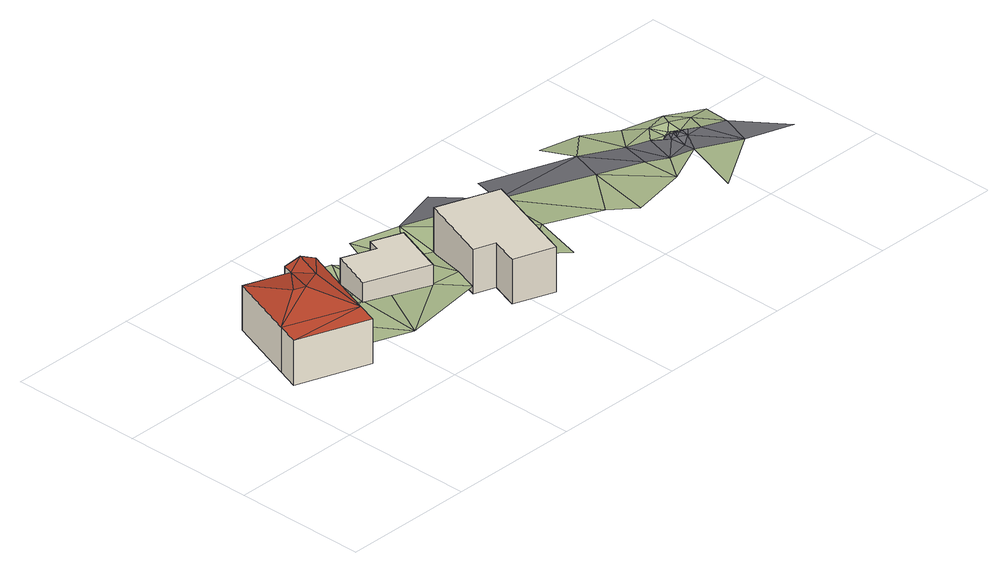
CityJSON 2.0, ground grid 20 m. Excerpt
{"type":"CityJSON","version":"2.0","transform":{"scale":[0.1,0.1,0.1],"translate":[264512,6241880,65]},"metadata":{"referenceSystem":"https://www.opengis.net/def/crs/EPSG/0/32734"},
"CityObjects":{
"building1":{"type":"Building","attributes":{"address":"18 Selbourne Road University Estate Cape Town","building":"house","building:levels":2,"building_height":6.9,"roof_height":76.4,"ground_height":69.1,"plus_code":"4FRW3F72+5WF"},"geometry":[{"type":"Solid","lod":"2","boundaries":[[[[0,1,2]],[[2,1,3]],[[0,2,4]],[[0,4,5]],[[5,6,0]],[[7,8,9]],[[9,8,2]],[[2,8,4]],[[10,11,7]],[[7,11,8]],[[6,5,11]],[[11,5,4]],[[11,4,8]],[[12,13,2,3]],[[13,14,9,2]],[[14,15,7,9]],[[15,16,10,7]],[[16,17,11,10]],[[17,18,6,11]],[[18,19,0,6]],[[19,20,1,0]],[[20,12,3,1]],[[20,19,18,17,16,15,14,13,12]]]],"semantics":{"surfaces":[{"type":"RoofSurface"},{"type":"WallSurface"},{"type":"GroundSurface"}],"values":[[0,0,0,0,0,0,0,0,0,0,0,0,0,1,1,1,1,1,1,1,1,1,2]]}}]},
"building2":{"type":"Building","attributes":{"address":"20 Selbourne Road University Estate Cape Town","building":"house","building:levels":1,"building_height":4.1,"roof_height":73.5,"ground_height":68.8,"plus_code":"4FRW3F72+5XH"},"geometry":[{"type":"Solid","lod":"1","boundaries":[[[[21,22,23,24]],[[22,25,26,23]],[[25,27,28,26]],[[27,29,30,28]],[[29,31,32,30]],[[31,21,24,32]],[[24,23,26,28,30,32]],[[31,29,27,25,22,21]]]]}]},
"building3":{"type":"Building","attributes":{"address":"22 Selbourne Road University Estate Cape Town","building":"house","building:levels":2,"building_height":6.9,"roof_height":77.6,"ground_height":69,"plus_code":"4FRW3F73+42X"},"geometry":[{"type":"Solid","lod":"1","boundaries":[[[[33,34,35,36]],[[34,37,38,35]],[[37,39,40,38]],[[39,41,42,40]],[[41,43,44,42]],[[43,33,36,44]],[[36,35,38,40,42,44]],[[43,41,39,37,34,33]]]]}]},
"terrain1":{"type":"TINRelief","geometry":[{"type":"CompositeSurface","lod":"1","boundaries":[[[45,46,47]],[[16,47,48]],[[45,47,16]],[[49,50,51]],[[49,52,50]],[[50,52,53]],[[16,54,55]],[[56,16,55]],[[55,54,57]],[[57,53,58]],[[58,53,52]],[[52,49,59]],[[57,60,55]],[[60,57,58]],[[49,61,59]],[[60,62,55]],[[49,63,61]],[[62,60,64]],[[64,60,65]],[[65,29,64]],[[66,29,65]],[[67,61,63]],[[67,68,61]],[[68,69,29]],[[68,67,34]],[[70,69,68]],[[70,68,34]],[[34,71,70]],[[72,73,74]],[[72,71,73]],[[71,75,70]],[[75,71,72]],[[76,75,72]],[[75,76,77]],[[76,78,77]],[[79,77,78]],[[79,80,77]],[[80,79,81]],[[82,83,84]],[[84,83,85]],[[79,86,81]],[[87,88,86]],[[89,84,85]],[[85,90,91]],[[91,89,85]],[[90,92,93]],[[90,93,91]],[[94,93,92]],[[93,94,95]],[[94,96,95]],[[96,97,95]],[[95,98,93]],[[97,96,99]],[[93,98,91]],[[97,100,95]],[[101,97,99]],[[98,95,100]],[[102,101,99]],[[97,101,100]],[[103,101,102]],[[101,103,100]],[[103,98,100]],[[104,91,98]],[[103,102,105]],[[89,91,106]],[[98,103,104]],[[107,103,105]],[[106,91,104]],[[103,108,104]],[[107,108,103]],[[106,104,108]],[[109,108,107]],[[108,110,106]],[[109,110,108]]]}]},
"road1":{"type":"Road","attributes":{"highway":"residential","name":"Selbourne Road","surface":"asphalt","lanes":1,"width":5.6,"oneway":"yes"},"geometry":[{"type":"MultiSurface","lod":"1","boundaries":[[[75,111,70]],[[83,112,75]],[[83,75,77]],[[83,77,80]],[[83,80,85]],[[81,85,80]],[[90,85,81]],[[86,113,81]],[[90,81,114]],[[114,81,113]],[[90,114,92]],[[115,113,86]],[[113,116,114]],[[114,94,92]],[[117,114,116]],[[116,113,115]],[[94,114,117]],[[118,117,116]],[[117,96,94]],[[115,86,88]],[[119,118,116]],[[118,96,117]],[[119,116,115]],[[99,96,118]],[[118,119,99]],[[119,102,99]],[[102,119,115]],[[102,115,105]],[[107,105,115]],[[115,88,107]],[[107,88,109]],[[120,109,88]]]}]}
},
"vertices":[
[14,135,110],[2,101,110],[122,94,110],[111,62,110],[94,165,123],[76,172,123],[53,241,110],[146,225,119],[130,181,119],[167,217,110],[124,232,110],[119,217,110],[111,62,41],[122,94,41],[167,217,41],[146,225,41],[124,232,41],[119,217,41],[53,241,41],[14,135,41],[2,101,41],
[224,227,38],[200,164,38],[200,164,79],[224,227,79],[295,128,38],[295,128,79],[325,209,38],[325,209,79],[280,226,38],[280,226,79],[274,208,38],[274,208,79],
[455,157,40],[362,190,40],[362,190,109],[455,157,109],[324,83,40],[324,83,109],[356,72,40],[356,72,109],[341,30,40],[341,30,109],[402,8,40],[402,8,109],
[100,280,40],[53,241,42],[90,227,42],[119,217,45],[182,54,62],[145,155,45],[122,94,50],[200,164,51],[154,179,45],[146,225,45],[167,251,41],[154,282,37],[167,217,45],[210,190,46],[238,150,50],[224,227,39],[295,128,49],[204,285,35],[324,83,52],[249,266,39],[243,220,44],[274,208,43],[337,121,52],[325,209,40],[310,291,33],[377,266,39],[455,157,49],[496,122,50],[429,83,53],[466,37,58],[512,217,40],[584,92,45],[646,168,37],[615,58,48],[711,84,40],[714,144,35],[747,131,32],[667,288,12],[666,221,32],[720,267,19],[733,196,26],[781,119,35],[740,19,45],[848,92,31],[777,246,10],[767,184,26],[792,211,21],[784,178,21],[794,184,21],[792,175,29],[797,175,29],[800,172,29],[802,174,29],[803,187,21],[801,171,29],[807,180,21],[806,172,29],[810,168,29],[818,179,21],[821,203,21],[818,165,29],[834,224,15],[835,158,27],[856,196,15],[869,144,27],[892,202,9],
[463,295,32],[531,270,32],[786,141,29],[785,164,29],[807,155,29],[794,162,29],[796,171,29],[800,169,29],[805,168,29],[915,66,34]
]}
